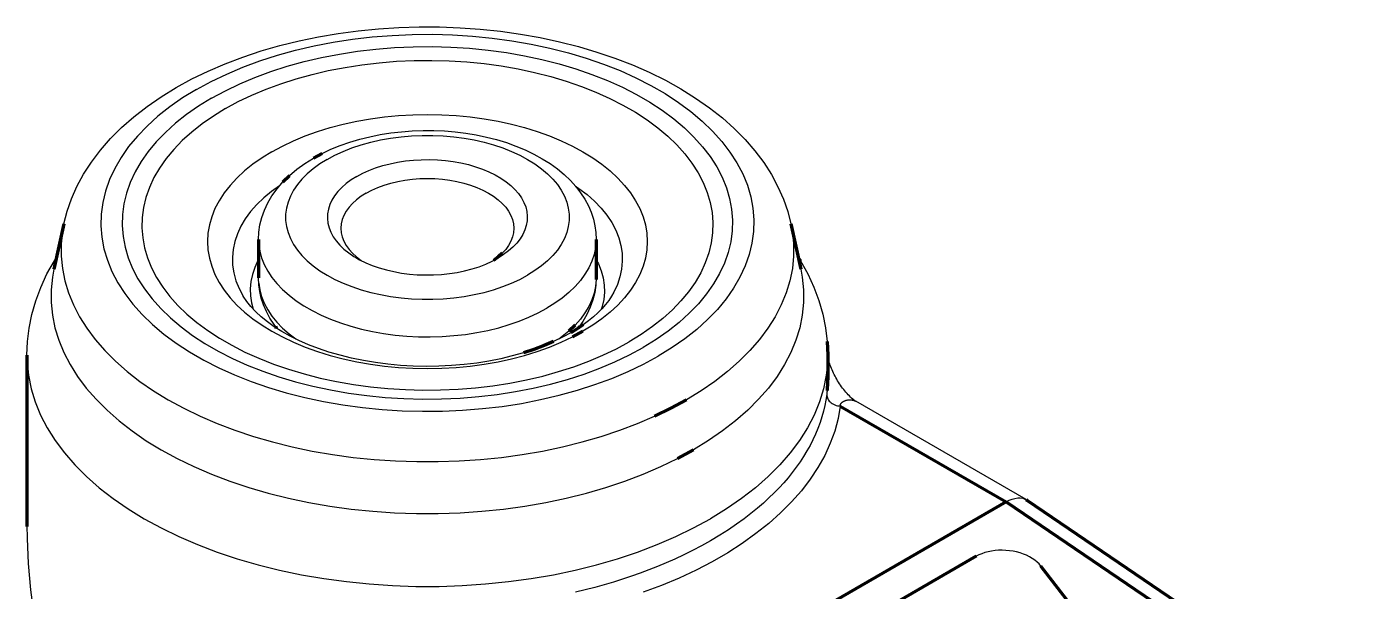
# Model space of a CAD drawing. Header units: millimetres. Extents: x 0 to 559, y 0 to 432.
# Drawn here: x 350 to 449.5, y 157.9 to 199.7 of the extents above; entities that cross this region are included whole.
import ezdxf

# ---------------------------------------------------------------- set-up
doc = ezdxf.new("R2010")
doc.units = ezdxf.units.MM
doc.layers.add('CAXA0', color=7, linetype='Continuous', lineweight=70)
doc.layers.add('CAXA3', color=7, linetype='Continuous', lineweight=25)

msp = doc.modelspace()

# ---------------------------------------------------------------- linework, layer by layer
at = {"layer": 'CAXA0', "color": 7, "linetype": 'Continuous', "lineweight": 70}
for p, q in [((371.262849, 189.94428), (371.890278, 190.282554)), ((368.988246, 188.172729), (369.477298, 188.654348)), ((352.770166, 185.079115), (352.039981, 181.724296)), ((406.604827, 185.079115), (407.335012, 181.724296)), ((367.187496, 183.925699), (367.187496, 181.067941)), ((392.187496, 183.925699), (392.187496, 181.067941)), ((384.930085, 182.622855), (384.590198, 182.36712)), ((385.230072, 182.89472), (384.930085, 182.622855)), ((407.148883, 182.579458), (407.305632, 182.341654)), ((392.187496, 181.067941), (392.185594, 180.942021)), ((368.43224, 177.493294), (368.504243, 177.358263)), ((390.620268, 177.569205), (390.170907, 177.137428)), ((390.782544, 177.29728), (390.318, 177.015749)), ((390.421997, 176.697352), (391.199564, 177.117817)), ((391.215466, 177.586615), (390.782544, 177.29728)), ((390.948668, 177.504389), (390.86907, 177.355108)), ((388.327679, 176.059048), (387.579844, 175.779645)), ((389.035144, 176.359809), (388.327679, 176.059048)), ((409.298838, 176.359697), (409.339297, 175.352424)), ((350.035696, 175.352424), (350.035696, 162.674692)), ((387.579844, 175.779645), (386.794647, 175.523747)), ((409.339297, 175.352424), (409.326756, 174.854587)), ((409.339297, 175.352424), (409.339297, 174.404486)), ((409.337206, 174.100522), (409.334323, 173.927663)), ((409.338933, 174.280602), (409.337206, 174.100522)), ((409.339297, 174.406813), (409.338933, 174.280602)), ((409.305622, 173.100705), (409.300162, 172.996366)), ((409.311031, 173.214215), (409.305622, 173.100705)), ((409.316325, 173.337021), (409.311031, 173.214215)), ((409.321415, 173.469339), (409.316325, 173.337021)), ((409.326208, 173.611674), (409.321415, 173.469339)), ((409.330578, 173.764499), (409.326208, 173.611674)), ((409.334323, 173.927663), (409.330578, 173.764499)), ((409.289244, 172.813781), (409.283814, 172.734487)), ((409.29469, 172.900837), (409.289244, 172.813781)), ((409.300162, 172.996366), (409.29469, 172.900837)), ((396.513964, 170.840255), (397.722838, 171.425896)), ((397.722838, 171.425896), (398.870687, 172.051128)), ((410.253749, 171.585512), (422.538229, 164.493224)), ((398.212082, 167.700706), (399.391068, 168.342899)), ((422.538229, 164.493224), (394.254076, 148.163458)), ((422.538229, 164.493224), (447.989579, 147.228029)), ((424.011078, 164.657468), (424.067154, 164.622323)), ((424.067915, 164.621811), (449.488839, 147.377254)), ((420.325752, 160.461705), (404.769467, 151.480334)), ((427.021759, 157.25127), (425.11843, 159.738413))]:
    msp.add_line(p, q, dxfattribs=at)
at = {"layer": 'CAXA3', "color": 7, "linetype": 'Continuous', "lineweight": 25}
for points in [[(361.093414, 195.168079), (362.252969, 195.799505), (363.465729, 196.386338), (364.727803, 196.92756), (366.035944, 197.422467), (367.385667, 197.86993), (368.77078, 198.268535), (370.186122, 198.617528), (371.628122, 198.916668), (373.092429, 199.165564), (374.57421, 199.363858), (376.069374, 199.5114), (377.574525, 199.608126), (379.085292, 199.653912), (380.597108, 199.648731), (382.106246, 199.592628), (383.608248, 199.485717), (385.098678, 199.328213), (386.5739, 199.120313), (388.029768, 198.862303), (389.461671, 198.554643), (390.86547, 198.197806), (392.237333, 197.792239), (393.572641, 197.338695), (394.866521, 196.838207), (396.115807, 196.291261), (397.31582, 195.699044), (398.46036, 195.063898), (399.547555, 194.386086), (400.572631, 193.667628), (401.527025, 192.914276), (402.408615, 192.128133), (403.215936, 191.310817), (403.943884, 190.468398), (404.59164, 189.603584), (405.158895, 188.718624), (405.643293, 187.819989), (406.044838, 186.91224), (406.365016, 185.997477), (406.604827, 185.079115)], [(362.593407, 195.019507), (363.685734, 195.611544), (364.829756, 196.160014), (366.025471, 196.664916), (367.277795, 197.127831), (368.581813, 197.547178), (369.922779, 197.918215), (371.301111, 198.240393), (372.71639, 198.514261), (374.152612, 198.736722), (375.610015, 198.907193), (377.08836, 199.026256), (378.57093, 199.092566), (380.057772, 199.105523), (381.54884, 199.065727), (383.02727, 198.973627), (384.492921, 198.82863), (385.945934, 198.63133), (387.369879, 198.383957), (388.764426, 198.085943), (390.129905, 197.737858), (391.450874, 197.343636), (392.726828, 196.902754), (393.958272, 196.415736), (395.13128, 195.88809), (396.24519, 195.319354), (397.300665, 194.70999), (398.285768, 194.066887), (399.1997, 193.389665), (400.043262, 192.678704), (400.806913, 191.942046), (401.489746, 191.179399), (402.092668, 190.391053), (402.608862, 189.585925), (403.037342, 188.763824), (403.379094, 187.92494), (403.630251, 187.07876), (403.789787, 186.2252), (403.85873, 185.364345), (403.836299, 184.505928), (403.721458, 183.649977), (403.515243, 182.796466), (403.219988, 181.955045), (402.834681, 181.125851), (402.360332, 180.308749), (401.802306, 179.512977), (401.159654, 178.738778), (400.433324, 177.98591), (399.631531, 177.262887), (398.757013, 176.572546), (397.807031, 175.91205), (396.781586, 175.281399)], [(363.709367, 194.375221), (364.730384, 194.928609), (365.799719, 195.441273), (366.917374, 195.913213), (368.087942, 196.345907), (369.30683, 196.737878), (370.560252, 197.084692), (371.848602, 197.385837), (373.171488, 197.641826), (374.513948, 197.849764), (375.876206, 198.009106), (377.25804, 198.120396), (378.643823, 198.182377), (380.033599, 198.194489), (381.427325, 198.157291), (382.809239, 198.071203), (384.179206, 197.935672), (385.537362, 197.751252), (386.868347, 197.520029), (388.171853, 197.241471), (389.448189, 196.916109), (390.682921, 196.547623), (391.875576, 196.135524), (393.026627, 195.680301), (394.123058, 195.187101), (395.164248, 194.655494), (396.150817, 194.085911), (397.071609, 193.484792), (397.925878, 192.851781), (398.714369, 192.187234), (399.428166, 191.498668), (400.066421, 190.785809), (400.629983, 190.048929), (401.112478, 189.296363), (401.512985, 188.527931), (401.832426, 187.743812), (402.067187, 186.952873), (402.216308, 186.155037), (402.28075, 185.350381), (402.259783, 184.548005), (402.152439, 183.747933), (401.959687, 182.950142), (401.683707, 182.163652), (401.323554, 181.388591), (400.880172, 180.624832), (400.358577, 179.881011), (399.757879, 179.157354), (399.078966, 178.453636), (398.329517, 177.777814), (397.51209, 177.132541), (396.624127, 176.515164), (395.665626, 175.925684)], [(364.740082, 193.602815), (365.688601, 194.117703), (366.690223, 194.597904), (367.741148, 195.041594), (368.837389, 195.447091), (369.974789, 195.812856), (371.149032, 196.137503), (372.355664, 196.419799), (373.590109, 196.658675), (374.847683, 196.853222), (376.123616, 197.002705), (377.413068, 197.106555), (378.711148, 197.164379), (380.012932, 197.175957), (381.313481, 197.141246), (382.607862, 197.060377), (383.891165, 196.933656), (385.158522, 196.761566), (386.405126, 196.544757), (387.626247, 196.284054), (388.817254, 195.980444), (389.973629, 195.63508), (391.090985, 195.249271), (392.165083, 194.824481), (393.19185, 194.362322), (394.167391, 193.864546), (395.088004, 193.333042), (395.950197, 192.769825), (396.750701, 192.177034), (397.486478, 191.556915), (398.154737, 190.911822), (398.752944, 190.244201), (399.278829, 189.556585), (399.730397, 188.851582), (400.105936, 188.131867), (400.404021, 187.40017), (400.623521, 186.659267), (400.763603, 185.911967), (400.823736, 185.161105), (400.803693, 184.409531), (400.703548, 183.660094), (400.523683, 182.915639), (400.264778, 182.178988), (399.927817, 181.452936), (399.514078, 180.740237), (399.025129, 180.043595), (398.462826, 179.365652), (397.829302, 178.708981), (397.12696, 178.076071), (396.358464, 177.469324), (395.526729, 176.891042), (394.634911, 176.343418)], [(352.770166, 185.079115), (353.012118, 186.004488), (353.336184, 186.92745), (353.743712, 187.844441), (354.236517, 188.753164), (354.814922, 189.648882), (355.476907, 190.524984), (356.223286, 191.379891), (357.052843, 192.209699), (357.957798, 193.005713), (358.933273, 193.764217), (359.979241, 194.485575), (361.093414, 195.168079)], [(362.593407, 195.019507), (361.567962, 194.388855), (360.61798, 193.728359), (359.743462, 193.038018), (358.941669, 192.314995), (358.215339, 191.562127), (357.572687, 190.787928), (357.014661, 189.992157), (356.540312, 189.175054), (356.155005, 188.345861), (355.859749, 187.50444), (355.653535, 186.650928), (355.538694, 185.794978), (355.516263, 184.936561), (355.585206, 184.075705), (355.744742, 183.222146), (355.995899, 182.375965), (356.337651, 181.537081), (356.766131, 180.71498), (357.282325, 179.909852), (357.885247, 179.121507), (358.56808, 178.358859), (359.331731, 177.622201), (360.175293, 176.911241), (361.089225, 176.234018), (362.074328, 175.590916), (363.129803, 174.981551), (364.243713, 174.412815), (365.416721, 173.885169), (366.648165, 173.398151), (367.924119, 172.95727), (369.245088, 172.563048), (370.610567, 172.214962), (372.005114, 171.916948), (373.429059, 171.669576), (374.882072, 171.472275), (376.347723, 171.327278), (377.826153, 171.235179), (379.317221, 171.195382), (380.804063, 171.20834), (382.286633, 171.27465), (383.764978, 171.393713), (385.222381, 171.564183), (386.658603, 171.786644), (388.073882, 172.060512), (389.452214, 172.382691), (390.79318, 172.753728), (392.097198, 173.173074), (393.349522, 173.635989), (394.545237, 174.140891), (395.689259, 174.689361), (396.781586, 175.281399)], [(363.709367, 194.375221), (362.750866, 193.785741), (361.862903, 193.168364), (361.045476, 192.523091), (360.296027, 191.847269), (359.617114, 191.143551), (359.016416, 190.419895), (358.494821, 189.676074), (358.051439, 188.912314), (357.691286, 188.137254), (357.415306, 187.350763), (357.222554, 186.552972), (357.11521, 185.752901), (357.094243, 184.950524), (357.158685, 184.145868), (357.307806, 183.348032), (357.542567, 182.557093), (357.862008, 181.772975), (358.262515, 181.004543), (358.74501, 180.251976), (359.308572, 179.515097), (359.946827, 178.802237), (360.660624, 178.113671), (361.449115, 177.449124), (362.303384, 176.816113), (363.224176, 176.214995), (364.210745, 175.645411), (365.251935, 175.113804), (366.348366, 174.620605), (367.499417, 174.165381), (368.692072, 173.753282), (369.926804, 173.384796), (371.20314, 173.059435), (372.506646, 172.780876), (373.837631, 172.549653), (375.195787, 172.365233), (376.565754, 172.229702), (377.947668, 172.143615), (379.341394, 172.106417), (380.73117, 172.118528), (382.116953, 172.180509), (383.498786, 172.291799), (384.861045, 172.451141), (386.203505, 172.659079), (387.526391, 172.915068), (388.81474, 173.216213), (390.068163, 173.563028), (391.287051, 173.954998), (392.457619, 174.387692), (393.575274, 174.859633), (394.644609, 175.372296), (395.665626, 175.925684)], [(364.740082, 193.602815), (363.848264, 193.055191), (363.016529, 192.476908), (362.248033, 191.870162)], [(368.175429, 190.410506), (368.952996, 190.830971), (369.77653, 191.221175), (370.642505, 191.579447), (371.547211, 191.904253), (372.486775, 192.194201), (373.457174, 192.448051), (374.454252, 192.664715), (375.473739, 192.843265), (376.511271, 192.982937), (377.562404, 193.083133), (378.622636, 193.143424), (379.687429, 193.163552), (380.752221, 193.143429), (381.812455, 193.083144), (382.863589, 192.982953), (383.901123, 192.843285), (384.920613, 192.66474), (385.917694, 192.448081), (386.888096, 192.194236), (387.827665, 191.904292), (388.732376, 191.57949), (389.598355, 191.221223), (390.421895, 190.831023), (391.199468, 190.410562), (391.927745, 189.961639), (392.603608, 189.486179), (393.224162, 188.986215), (393.786749, 188.46389), (394.288962, 187.921441), (394.728649, 187.361189), (395.103927, 186.785533), (395.41319, 186.19694), (395.655113, 185.59793), (395.82866, 184.991067), (395.933088, 184.37895), (395.96795, 183.764201), (395.933097, 183.149451), (395.828678, 182.537334), (395.655139, 181.93047), (395.413225, 181.331458), (395.103971, 180.742864), (394.728701, 180.167207), (394.289022, 179.606953), (393.786817, 179.0645), (393.224237, 178.542173), (392.60369, 178.042206), (391.927835, 177.566742), (391.199564, 177.117817)], [(371.890278, 190.282554), (372.548736, 190.591538), (373.235456, 190.870761), (373.948429, 191.120031), (374.684355, 191.338679), (375.438118, 191.525767), (376.205616, 191.680988), (376.984812, 191.80454), (377.773191, 191.896445), (378.567575, 191.956658), (379.365069, 191.985215), (380.16348, 191.982176), (380.959859, 191.94758), (381.751146, 191.881526), (382.535018, 191.78408), (383.308703, 191.655341), (384.069048, 191.495518), (384.813348, 191.30478), (385.539366, 191.083151), (386.243565, 190.831052), (386.92184, 190.549333), (387.572863, 190.237781), (388.192706, 189.897345), (388.774747, 189.531174), (389.317992, 189.139666), (389.820029, 188.724156), (390.274487, 188.290369), (390.680046, 187.841182), (391.037737, 187.377114), (391.346408, 186.901435), (391.605735, 186.417272), (391.816661, 185.925915), (391.979931, 185.428543), (392.095838, 184.927392), (392.164754, 184.425539), (392.187496, 183.925699)], [(362.248033, 191.870162), (361.545691, 191.237252), (360.912167, 190.58058), (360.349864, 189.902638), (359.860915, 189.205996)], [(372.262844, 189.845232), (372.844479, 190.155956), (373.457238, 190.438082), (374.101123, 190.69161), (374.780066, 190.917633), (375.490135, 191.115058), (376.219525, 191.280602), (376.968561, 191.413734), (377.736918, 191.514986), (378.511826, 191.582675), (379.293394, 191.61624), (380.081512, 191.616242), (380.86308, 191.582681), (381.637989, 191.514996), (382.406348, 191.413747), (383.155385, 191.280619), (383.884778, 191.115078), (384.59485, 190.917656), (385.273796, 190.691637), (385.921098, 190.43654), (386.537276, 190.152845), (387.112087, 189.845267), (387.64484, 189.513408), (388.136226, 189.157665), (388.578077, 188.783952), (388.969566, 188.39197), (389.311521, 187.982017), (389.598257, 187.560909), (389.828852, 187.12846), (390.004228, 186.684855), (390.12147, 186.237468), (390.179607, 185.786236), (390.17961, 185.331222), (390.12148, 184.87999), (390.004244, 184.432603), (389.828874, 183.988997), (389.598286, 183.556546), (389.311556, 183.135437), (388.969607, 182.725483), (388.578124, 182.333498), (388.139, 181.961755), (387.650342, 181.607981), (387.112149, 181.272176)], [(368.175429, 190.410506), (367.447158, 189.961581), (366.771303, 189.486117), (366.150756, 188.98615), (365.588176, 188.463823), (365.085971, 187.92137), (364.646292, 187.361116), (364.271022, 186.785459), (363.961768, 186.196865), (363.719854, 185.597853), (363.546315, 184.990989), (363.441896, 184.378872), (363.407043, 183.764122), (363.441905, 183.149373), (363.546333, 182.537256), (363.71988, 181.930393), (363.961803, 181.331383), (364.271066, 180.74279), (364.646344, 180.167134), (365.086031, 179.606882), (365.588244, 179.064433), (366.150831, 178.542108), (366.771385, 178.042144), (367.447248, 177.566684), (368.175525, 177.117761), (368.953098, 176.6973), (369.776638, 176.3071), (370.642617, 175.948832), (371.547328, 175.624031), (372.486897, 175.334087), (373.457299, 175.080242), (374.45438, 174.863583), (375.47387, 174.685038), (376.511404, 174.54537), (377.562538, 174.445179), (378.622771, 174.384894), (379.687564, 174.364771), (380.752357, 174.384899), (381.812589, 174.44519), (382.863722, 174.545386), (383.901254, 174.685058), (384.920741, 174.863608), (385.917819, 175.080272), (386.888218, 175.334122)], [(359.860915, 189.205996), (359.447176, 188.493297), (359.110215, 187.767245), (358.85131, 187.030594), (358.671445, 186.286138), (358.5713, 185.536702), (358.551257, 184.785127), (358.61139, 184.034266), (358.751472, 183.286966), (358.970972, 182.546062), (359.269057, 181.814365), (359.644596, 181.09465), (360.096164, 180.389648), (360.622049, 179.702032), (361.220256, 179.034411), (361.888515, 178.389318), (362.624292, 177.769199), (363.424796, 177.176407), (364.286989, 176.613191), (365.207602, 176.081687), (366.183143, 175.583911), (367.209909, 175.121752), (368.284008, 174.696962), (369.401364, 174.311153), (370.557739, 173.965789), (371.748746, 173.662179), (372.969867, 173.401475), (374.216471, 173.184667), (375.483828, 173.012576), (376.767131, 172.885856), (378.061512, 172.804987), (379.362061, 172.770275), (380.663845, 172.781854), (381.961925, 172.839678), (383.251377, 172.943528), (384.52731, 173.09301), (385.784884, 173.287558), (387.019329, 173.526433), (388.225961, 173.80873), (389.400204, 174.133376), (390.537604, 174.499142), (391.633845, 174.904639), (392.68477, 175.348329), (393.686392, 175.828529), (394.634911, 176.343418)], [(372.262844, 189.845232), (371.724651, 189.509427), (371.235993, 189.155653), (370.796869, 188.783909), (370.405386, 188.391925), (370.063437, 187.981971), (369.776707, 187.560862), (369.546119, 187.128411), (369.370749, 186.684805), (369.253513, 186.237418), (369.195383, 185.786185), (369.195386, 185.331172), (369.253523, 184.87994), (369.370765, 184.432553), (369.546141, 183.988948), (369.776736, 183.556498), (370.063472, 183.135391), (370.405427, 182.725438), (370.796916, 182.333456), (371.238767, 181.959743), (371.730153, 181.604), (372.262906, 181.27214), (372.837717, 180.964562), (373.453895, 180.680868), (374.101197, 180.425771), (374.780143, 180.199751), (375.490215, 180.00233), (376.219608, 179.836789), (376.968645, 179.70366), (377.737004, 179.602412), (378.511913, 179.534727), (379.293481, 179.501166), (380.081599, 179.501168), (380.863167, 179.534733), (381.638075, 179.602422), (382.406432, 179.703674), (383.155468, 179.836805), (383.884858, 180.00235), (384.594927, 180.199775), (385.27387, 180.425798), (385.917755, 180.679326), (386.530514, 180.961452), (387.112149, 181.272176)], [(369.477298, 188.654348), (370.019293, 189.110412), (370.614851, 189.540988), (371.262849, 189.94428)], [(374.454885, 188.579685), (374.898259, 188.815025), (375.366354, 189.026755), (375.85917, 189.214875), (376.380209, 189.380297), (376.925969, 189.522109), (377.485944, 189.637582), (378.060412, 189.726206), (378.649096, 189.788491), (379.240665, 189.823239), (379.835175, 189.829916), (380.432571, 189.809054), (381.021353, 189.761057), (381.601356, 189.685398), (382.172745, 189.582602), (382.724523, 189.454649), (383.25631, 189.301051), (383.768486, 189.122296), (384.251192, 188.921823), (384.703858, 188.699213), (385.127054, 188.454886), (385.512635, 188.193545), (385.859873, 187.91486), (386.169495, 187.619161), (386.435543, 187.312139), (386.657172, 186.993576), (386.835226, 186.66369), (386.966278, 186.328831), (387.049418, 185.988902), (387.085557, 185.644001), (387.073997, 185.300765), (387.013817, 184.959227), (386.905939, 184.619354), (386.75244, 184.287689), (386.552436, 183.964391), (386.306812, 183.6493), (386.020294, 183.348481), (385.694459, 183.063956), (385.32773, 182.793703), (384.9202, 182.537776)], [(367.187496, 183.925699), (367.213955, 184.464772), (367.29456, 185.007864), (367.43087, 185.551499), (367.623805, 186.09162), (367.874221, 186.625344), (368.183736, 187.151264), (368.555329, 187.668986), (368.988246, 188.172729)], [(374.454885, 188.579685), (374.047263, 188.323705), (373.680534, 188.053452), (373.354699, 187.768927), (373.068181, 187.468108), (372.822557, 187.153017), (372.622553, 186.829718), (372.469054, 186.498053), (372.361176, 186.158181), (372.300996, 185.816643), (372.289436, 185.473407), (372.325575, 185.128506), (372.408715, 184.788577), (372.539767, 184.453718), (372.717821, 184.123832)], [(375.161994, 187.354942), (375.573635, 187.572717), (376.016585, 187.76895), (376.487473, 187.942148), (376.982715, 188.090992), (377.498543, 188.21435), (378.031029, 188.311283), (378.576122, 188.381053), (379.129673, 188.423128), (379.68747, 188.43719), (380.245267, 188.423131), (380.798819, 188.381058), (381.343913, 188.311291), (381.8764, 188.214361), (382.392229, 188.091005), (382.887473, 187.942163), (383.358364, 187.768968), (383.801317, 187.572737), (384.212961, 187.354964), (384.590164, 187.117306), (384.930054, 186.861573), (385.230046, 186.589709), (385.487855, 186.303785), (385.70152, 186.005977), (385.869415, 185.69855), (385.990261, 185.383845), (386.06314, 185.064256), (386.087496, 184.742201)], [(368.746633, 187.891587), (368.158266, 187.472103), (367.580319, 186.995564), (367.061356, 186.49691), (366.603907, 185.97857), (366.2102, 185.44307), (365.882153, 184.893019), (365.621364, 184.331096), (365.429104, 183.760038), (365.30631, 183.182629), (365.253579, 182.601681), (365.271169, 182.020025), (365.358993, 181.440494), (365.516625, 180.865912), (365.743296, 180.299077), (366.058678, 179.708163)], [(375.161994, 187.354942), (374.784795, 187.117283), (374.444908, 186.861547), (374.144921, 186.589683), (373.887115, 186.303757), (373.673455, 186.005948), (373.505564, 185.69852), (373.384722, 185.383814), (373.311848, 185.064226), (373.287496, 184.742201)], [(390.656205, 187.867589), (390.906427, 187.701403), (391.512835, 187.236802), (392.061631, 186.748911), (392.550142, 186.240107), (392.975987, 185.712868), (393.337092, 185.169763), (393.631697, 184.613438), (393.858368, 184.046604), (394.016, 183.472021), (394.103824, 182.89249), (394.121414, 182.310834), (394.068683, 181.729886), (393.945889, 181.152477), (393.753629, 180.58142), (393.49284, 180.019497), (393.316315, 179.708163)], [(352.770166, 185.079115), (352.661705, 184.491329), (352.569954, 183.581779), (352.569961, 182.670687), (352.661725, 181.761137), (352.844935, 180.856206), (353.118972, 179.958957), (353.482909, 179.072424), (353.935513, 178.199609), (354.475254, 177.343465), (355.100306, 176.506887), (355.808553, 175.692707), (356.597598, 174.903681), (357.464772, 174.142477), (358.407141, 173.411671), (359.421517, 172.713737), (360.504465, 172.051036), (361.652323, 171.425809), (362.861207, 170.840174), (364.127025, 170.296111), (365.445495, 169.795461), (366.812155, 169.339918), (368.222381, 168.931025), (369.671402, 168.570163), (371.154314, 168.258555), (372.6661, 167.997255), (374.201643, 167.787146), (375.75575, 167.62894), (377.323159, 167.523173), (378.89857, 167.470201), (380.476649, 167.470205), (382.052059, 167.523184), (383.619467, 167.628959), (385.173571, 167.787172), (386.709112, 167.997288), (388.220893, 168.258596), (389.703801, 168.570211), (391.152816, 168.93108), (392.563037, 169.33998), (393.929691, 169.795529), (395.248153, 170.296186), (396.513964, 170.840255)], [(406.604827, 185.079115), (406.713268, 184.491459), (406.805032, 183.581909), (406.805039, 182.670817), (406.713288, 181.761267), (406.530091, 180.856335), (406.256067, 179.959084), (405.892143, 179.07255), (405.439551, 178.199733), (404.899822, 177.343586), (404.274783, 176.507005), (403.566548, 175.692822), (402.777514, 174.903792), (401.91035, 174.142584), (400.967992, 173.411774), (399.953627, 172.713835), (398.870687, 172.051128)], [(372.717821, 184.123832), (372.93945, 183.805268), (373.205498, 183.498247), (373.51512, 183.202548), (373.862358, 182.923863), (374.247939, 182.662522), (374.45521, 182.538015)], [(373.287496, 184.742201), (373.311853, 184.420147), (373.384732, 184.100558), (373.505578, 183.785853), (373.673473, 183.478426), (373.887138, 183.180618), (374.144947, 182.894694)], [(386.087496, 184.742201), (386.063145, 184.420177), (385.990271, 184.100589), (385.869429, 183.785883), (385.701538, 183.478455), (385.487878, 183.180646), (385.230072, 182.89472)], [(367.187496, 183.925699), (367.20463, 183.547972), (367.280676, 183.046166), (367.417167, 182.548644), (367.613437, 182.057831), (367.868531, 181.576118), (368.181206, 181.105853), (368.549939, 180.649325), (368.972932, 180.208759), (369.448126, 179.786302), (369.973205, 179.384012), (370.545611, 179.003848), (371.162555, 178.647663), (371.821032, 178.317192), (372.517834, 178.014046), (373.249565, 177.7397), (374.012662, 177.495492), (374.803405, 177.282611), (375.617944, 177.102094), (376.452309, 176.954822), (377.302435, 176.841511), (378.164181, 176.762713), (379.033349, 176.718813), (379.905704, 176.710024), (380.776995, 176.736388), (381.642979, 176.797779), (382.499435, 176.893896), (383.342193, 177.024271), (384.167144, 177.18827), (384.970272, 177.385092), (385.747662, 177.61378), (386.495528, 177.873218), (387.210226, 178.162144), (387.888274, 178.479149), (388.526368, 178.82269)], [(392.187496, 183.925699), (392.185594, 183.799779), (392.139935, 183.296746), (392.033609, 182.796776), (391.867134, 182.302307), (391.641321, 181.815747), (391.35727, 181.339466), (391.016366, 180.875785), (390.620268, 180.426963), (390.170907, 179.995187), (389.670472, 179.582559), (389.1214, 179.191091), (388.526368, 178.82269)], [(351.521142, 181.361194), (352.071055, 182.344436), (352.226041, 182.579142)], [(367.187496, 182.425276), (367.146038, 182.355761), (366.909125, 181.845282), (366.734466, 181.326505), (366.622913, 180.801958), (366.57501, 180.274196), (366.590989, 179.745791), (366.670774, 179.219316), (366.797759, 178.756443)], [(374.144947, 182.894694), (374.444939, 182.62283), (374.784829, 182.367097)], [(374.45521, 182.538015), (374.671135, 182.418195), (375.123801, 182.195585), (375.606507, 181.995112), (376.118683, 181.816357), (376.65047, 181.662759), (377.202248, 181.534806), (377.773637, 181.43201), (378.35364, 181.356351), (378.942422, 181.308354), (379.539818, 181.287492), (380.134328, 181.294169), (380.725897, 181.328916), (381.314581, 181.391202), (381.889049, 181.479826), (382.449024, 181.595299), (382.994784, 181.737111), (383.515823, 181.902532), (384.008639, 182.090653), (384.476734, 182.302383), (384.920108, 182.537722)], [(392.187496, 182.418274), (392.3551, 182.101776), (392.561019, 181.586835), (392.704219, 181.064856), (392.784004, 180.538381), (392.799983, 180.009976), (392.75208, 179.482214), (392.640527, 178.957667), (392.56779, 178.74162)], [(407.305632, 182.341654), (407.848945, 181.370791), (408.307608, 180.384653), (408.681463, 179.387028), (408.970926, 178.381069), (409.176455, 177.370584), (409.298838, 176.359697)], [(350.035696, 175.352424), (350.075706, 176.3541), (350.19699, 177.361001), (350.401146, 178.369131), (350.688944, 179.373142), (351.061422, 180.370413), (351.521142, 181.361194)], [(352.039981, 181.724296), (351.928578, 181.120564), (351.834339, 180.18634), (351.834345, 179.250534), (351.928598, 178.31631), (352.116779, 177.386832), (352.39825, 176.465243), (352.772059, 175.554662)], [(368.566741, 177.318792), (368.337256, 177.616526), (368.028585, 178.092205), (367.769258, 178.576368), (367.558332, 179.067725), (367.395062, 179.565097), (367.279155, 180.066247), (367.210239, 180.568101), (367.187496, 181.067941)], [(392.187496, 181.067941), (392.161038, 180.528868), (392.080433, 179.985776), (391.944123, 179.442141), (391.751188, 178.90202), (391.500772, 178.368295), (391.191257, 177.842376)], [(407.335012, 181.724296), (407.446395, 181.120698), (407.540648, 180.186474), (407.540654, 179.250668), (407.446415, 178.316444), (407.258248, 177.386964), (406.97679, 176.465374), (406.602994, 175.554791)], [(367.204705, 180.689717), (367.280676, 180.188407), (367.417167, 179.690885), (367.613437, 179.200073), (367.868531, 178.71836), (368.181206, 178.248094), (368.549939, 177.791566), (368.972932, 177.351001), (369.448126, 176.928544), (369.938481, 176.552857)], [(392.185594, 180.942021), (392.139935, 180.438987), (392.033609, 179.939018), (391.867134, 179.444549), (391.641321, 178.957988), (391.35727, 178.481708), (391.016366, 178.018027), (390.620268, 177.569205)], [(386.794647, 175.523747), (385.974876, 175.293194), (385.123323, 175.089662), (384.244188, 174.914951), (383.342404, 174.770654), (382.42194, 174.657883), (381.48701, 174.577563), (380.543063, 174.530442), (379.594451, 174.516892), (378.645566, 174.537074), (377.701967, 174.59085), (376.768034, 174.677827), (375.848062, 174.797403), (374.947429, 174.948549), (374.070271, 175.130101), (373.220424, 175.340717), (372.402676, 175.578515), (371.62075, 175.841532), (370.877582, 176.127784), (370.176644, 176.43479), (369.52125, 176.759695), (368.912978, 177.100128), (368.352962, 177.453803), (367.844767, 177.816437), (367.387866, 178.186035), (366.979223, 178.563244), (366.619982, 178.945717), (366.312993, 179.328511), (366.058675, 179.708167)], [(393.316318, 179.708167), (393.115629, 179.402761), (392.88108, 179.095271), (392.612939, 178.787529), (392.312862, 178.482403), (391.981197, 178.18092), (391.615666, 177.882061), (391.215466, 177.586615)], [(390.170907, 177.137428), (389.670472, 176.724801), (389.414978, 176.542643)], [(391.191257, 177.842376), (390.819664, 177.324653), (390.814485, 177.318627)], [(386.888218, 175.334122), (387.827782, 175.62407), (388.732488, 175.948876), (389.598463, 176.307148), (390.421997, 176.697352)], [(390.318, 177.015749), (389.699369, 176.679535), (389.035144, 176.359809)], [(350.035696, 175.352424), (350.048244, 174.854444), (350.148541, 173.860313), (350.348788, 172.871231), (350.648309, 171.890545), (351.046089, 170.921572), (351.540782, 169.967592), (352.130715, 169.031832), (352.813891, 168.11746), (353.587999, 167.227568), (354.45042, 166.365168), (355.398234, 165.533178), (356.428236, 164.734414), (357.53694, 163.971577), (358.720595, 163.24725), (359.975194, 162.563882), (361.296494, 161.923787), (362.680024, 161.32913), (364.121101, 160.781924), (365.61485, 160.28402), (367.156216, 159.837102), (368.739984, 159.442683), (370.360795, 159.102098), (372.013165, 158.816499), (373.691502, 158.586852), (375.390128, 158.413934), (377.103295, 158.298331), (378.825206, 158.240434), (380.550034, 158.240438), (382.271944, 158.298344), (383.985109, 158.413955), (385.683732, 158.586881), (387.362066, 158.816536), (389.014432, 159.102143), (390.635238, 159.442736), (392.219001, 159.837162), (393.760361, 160.284087), (395.254102, 160.781999), (396.695172, 161.329212), (398.078692, 161.923876), (399.399983, 162.563977), (400.654573, 163.24735)], [(352.772059, 175.554662), (353.236941, 174.65817), (353.791324, 173.7788), (354.433331, 172.919529), (355.16079, 172.083263), (355.97124, 171.272833), (356.861938, 170.49098), (357.829871, 169.74035), (358.871763, 169.023483), (359.984089, 168.342804), (361.163084, 167.700617), (362.404761, 167.099095), (363.704917, 166.540273), (365.059153, 166.026042), (366.462886, 165.558142), (367.911368, 165.138157), (369.399696, 164.767506), (370.922835, 164.447445), (372.475631, 164.179056), (374.052829, 163.963248), (375.649093, 163.800751), (377.259022, 163.692114), (378.877168, 163.637706), (380.498056, 163.63771), (382.116202, 163.692126), (383.726129, 163.80077), (385.322391, 163.963275), (386.899586, 164.179091), (388.452378, 164.447487), (389.975512, 164.767556), (391.463835, 165.138213), (392.912311, 165.558206), (394.316038, 166.026113), (395.670266, 166.54035), (396.970414, 167.099178), (398.212082, 167.700706)], [(406.602994, 175.554791), (406.138125, 174.658297), (405.583755, 173.778925), (404.94176, 172.91965), (404.214313, 172.083381), (403.403875, 171.272947), (402.513188, 170.491089), (401.545266, 169.740455), (400.503384, 169.023583), (399.391068, 168.342899)], [(409.388278, 175.004008), (409.365667, 175.088517), (409.346872, 175.164377), (409.339297, 175.197504)], [(409.326756, 174.854587), (409.226474, 173.860455), (409.02624, 172.871372), (408.726734, 171.890684), (408.328968, 170.92171), (407.834289, 169.967727), (407.244369, 169.031965), (406.561206, 168.117589), (405.787111, 167.227693), (404.924703, 166.365289), (403.9769, 165.533295), (402.94691, 164.734525), (401.838217, 163.971683), (400.654573, 163.24735)], [(409.44536, 174.813021), (409.414777, 174.91199), (409.388278, 175.004008)], [(409.559725, 174.489274), (409.518193, 174.599998), (409.479981, 174.70832), (409.44536, 174.813021)], [(424.010271, 164.657934), (411.405363, 171.935212), (411.367407, 171.9587), (411.315685, 171.994156), (411.251485, 172.042327), (411.177693, 172.102328), (411.098424, 172.171547), (411.01583, 172.248404), (410.930796, 172.332253), (410.844493, 172.422057), (410.758659, 172.515998), (410.674067, 172.613105), (410.592004, 172.711684), (410.512541, 172.811374), (410.434101, 172.914047), (410.356435, 173.020102), (410.28058, 173.128178), (410.206681, 173.238044), (410.135052, 173.349191), (410.065891, 173.461246), (409.999061, 173.574367), (409.934813, 173.68807), (409.873273, 173.802039), (409.814134, 173.916784), (409.757487, 174.03211), (409.703627, 174.147358), (409.652609, 174.262309), (409.604579, 174.376495), (409.559725, 174.489274)], [(409.256986, 172.444737), (409.194912, 172.032071), (409.114779, 171.616727), (409.016167, 171.198981), (408.898458, 170.778429), (408.761403, 170.356075), (408.605426, 169.934299), (408.430423, 169.513395), (408.236304, 169.093658), (408.024069, 168.677403), (407.794005, 168.265035), (407.546253, 167.856656), (407.282078, 167.454038), (407.002715, 167.058481), (406.707892, 166.669046), (406.396579, 166.284155), (406.070501, 165.905732), (405.728523, 165.532265), (405.364243, 165.157338), (404.977153, 164.781565), (404.566556, 164.405376), (404.124011, 164.022719), (403.646642, 163.633457), (403.134286, 163.239789), (402.58121, 162.83982), (401.984067, 162.434011), (401.342434, 162.024959), (400.654573, 161.614345)], [(409.283814, 172.734487), (409.278386, 172.662396), (409.275675, 172.628978), (409.27297, 172.59735), (409.270275, 172.567534), (409.267593, 172.539508), (409.264921, 172.51322), (409.262259, 172.488654), (409.259613, 172.465826), (409.256986, 172.444737)], [(409.256986, 172.444737), (409.262448, 172.359153), (409.278777, 172.274037), (409.305793, 172.190319), (409.3432, 172.108919), (409.390588, 172.030726), (409.447438, 171.956598), (409.513128, 171.887348), (409.586936, 171.823733), (409.668056, 171.766452), (409.755598, 171.716131), (409.848602, 171.673321), (409.94605, 171.638492), (410.046875, 171.612026), (410.149971, 171.594212), (410.25421, 171.585246)], [(410.253749, 171.585512), (410.090839, 170.656598), (409.845114, 169.738208), (409.516573, 168.830341), (409.103795, 167.930284), (408.608202, 167.04075), (408.034058, 166.169878), (407.380749, 165.318069), (406.648889, 164.484922), (405.844585, 163.677367), (404.967244, 162.895632), (404.017458, 162.139489), (403.003116, 161.415192), (401.923719, 160.723018), (400.779767, 160.062691), (399.580642, 159.439632), (398.325841, 158.854123), (397.015868, 158.305883), (395.661616, 157.799486)], [(410.25421, 171.585246), (410.252731, 171.603442), (410.252702, 171.621715), (410.254121, 171.64004), (410.256982, 171.65839), (410.261287, 171.676739), (410.267045, 171.695058), (410.27427, 171.713324), (410.282942, 171.731496), (410.293015, 171.749518), (410.30447, 171.767325), (410.317317, 171.784913), (410.331559, 171.80231), (410.347178, 171.819476), (410.364177, 171.836365), (410.382579, 171.852991), (410.402389, 171.869314), (410.423579, 171.885268), (410.446125, 171.900815), (410.470024, 171.915897), (410.495248, 171.930451), (410.521729, 171.944426), (410.549436, 171.957747), (410.578358, 171.97036), (410.608451, 171.982232), (410.639695, 171.993289), (410.672056, 172.003459), (410.705468, 172.012704), (410.739952, 172.02095), (410.775415, 172.028103), (410.811615, 172.034107), (410.848571, 172.038885), (410.886181, 172.042357), (410.92403, 172.044498), (410.962076, 172.045252), (411.000284, 172.044572), (411.038259, 172.042495), (411.076004, 172.038993), (411.113449, 172.034038), (411.150115, 172.02774), (411.186063, 172.020098), (411.221193, 172.01113), (411.254834, 172.001086), (411.286933, 171.990076), (411.317581, 171.978153), (411.346381, 171.965591), (411.373153, 171.952628), (411.398182, 171.93928), (411.407499, 171.933984)], [(422.538229, 164.493224), (422.759547, 164.608206), (422.977454, 164.695608), (423.189546, 164.754487), (423.393422, 164.784249), (423.58686, 164.784569), (423.767834, 164.755397), (423.934282, 164.697108), (424.011078, 164.657468)], [(350.035717, 162.766356), (350.04686, 161.793129), (350.133897, 159.92316), (350.311663, 157.970501), (350.58511, 155.940338), (350.959555, 153.835574), (351.441453, 151.651441), (352.034206, 149.401127), (352.736044, 147.114595), (353.548078, 144.794109), (354.470927, 142.4465), (355.496741, 140.107632), (356.621706, 137.782689), (357.843638, 135.47439), (359.153054, 133.213512), (360.545702, 131.001902), (362.015291, 128.84384), (363.546239, 126.771888), (365.133091, 124.786804), (366.766912, 122.890532), (368.423961, 121.114286), (370.090254, 119.466803), (371.763292, 117.936267), (373.435726, 116.520898)], [(400.654573, 161.614345), (399.990251, 161.242586), (399.327469, 160.893837), (398.668572, 160.567319), (398.019425, 160.263886), (397.378554, 159.980914), (396.736371, 159.712893), (396.093943, 159.459448), (395.452418, 159.220241), (394.800964, 158.990833), (394.137432, 158.770512), (393.464815, 158.560318), (392.779251, 158.359135), (392.07865, 158.166629), (391.365691, 157.983814), (390.643613, 157.811653)], [(425.11843, 159.738413), (424.98503, 159.894517), (424.833684, 160.041342), (424.664392, 160.178886), (424.4755, 160.308111), (424.268661, 160.428055), (424.04884, 160.535842), (423.815723, 160.631176), (423.569625, 160.714351), (423.31645, 160.783372), (423.056028, 160.837897), (422.78853, 160.878266), (422.520377, 160.903513), (422.251551, 160.91327), (421.982069, 160.907904), (421.718398, 160.887543), (421.460679, 160.851825), (421.208771, 160.801113), (420.968719, 160.736623), (420.74254, 160.658761), (420.528218, 160.567122), (420.325752, 160.461705)]]:
    msp.add_lwpolyline(points, dxfattribs=at)

doc.saveas('drawing.dxf')
